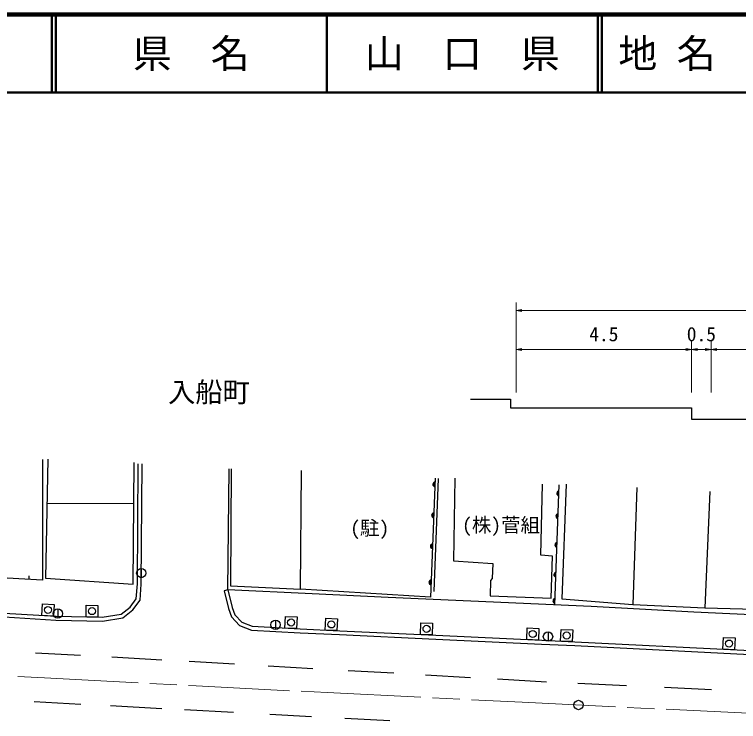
# Model space of a CAD drawing. Units: millimetres at full size, sheet at 1:1000, with parts at other scales. Extents: x 40000 to 680000, y 20000 to 380000.
# Drawn here: x 292964 to 385794, y 289350 to 380000 of the extents above; entities that cross this region are included whole.
import ezdxf
from ezdxf.enums import TextEntityAlignment as Align

# ---------------------------------------------------------------- set-up
doc = ezdxf.new("R2010")
doc.units = ezdxf.units.MM
doc.header["$LTSCALE"] = 1000
doc.linetypes.add('CHAIN', pattern=[18.5, 12, -1.5, 3.5, -1.5])
for name, color, linetype, lineweight in [('M-BGD', 7, 'Continuous', 25), ('M-BMK', 2, 'CHAIN', 13), ('M-BMK-SRVR', 3, 'Continuous', 25), ('M-STR-HTXT', 7, 'Continuous', 13), ('M-STR-STRC', 7, 'Continuous', 25), ('M-TTL', 2, 'Continuous', 140), ('M-TTL-LINE', 7, 'Continuous', 50)]:
    doc.layers.add(name, color=color, linetype=linetype, lineweight=lineweight)
doc.layers.add('M-BMK-HTXT', color=7, linetype='Continuous')
doc.layers.add('M-TTL-TXT', color=7, linetype='Continuous')
doc.styles.add('ＭＳ ゴシック', font='')
doc.styles.get('ＭＳ ゴシック').set_extended_font_data('MS Gothic')

# ---------------------------------------------------------------- blocks, each defined once
blk = doc.blocks.new('open_arrow')
at = {"color": 0, "linetype": 'Continuous', "lineweight": -2}
blk.add_lwpolyline([(7.5, 1.25), (0, 0), (7.5, -1.25)], dxfattribs=at)

msp = doc.modelspace()

# ---------------------------------------------------------------- hatches: boundary and pattern name
at = {"layer": 'M-BGD'}
for points in [[(346881, 320064, 0.84072), (346856, 319438)], [(362775, 318927, 0.84072), (362752, 318302)], [(346722, 316089, 0.84072), (346697, 315464)], [(362668, 315984, 0.84072), (362645, 315359)], [(346565, 312137, 0.84072), (346540, 311512)], [(362534, 312306, 0.84072), (362511, 311680)], [(362394, 308478, 0.84072), (362371, 307852)], [(346379, 307487, 0.84072), (346354, 306861)], [(362272, 305122, 0.84072), (362249, 304497)]]:
    msp.add_hatch(color=256, dxfattribs=at).paths.add_polyline_path(points)

# ---------------------------------------------------------------- linework, layer by layer
for p, q in [((351422, 330698), (356577, 330698)), ((356577, 330698), (356577, 329553)), ((356577, 329553), (379783, 329553)), ((379783, 329553), (379783, 328100)), ((379783, 328100), (459783, 328100)), ((320329, 306237), (320492, 321759)), ((346782, 306017), (347323, 320491)), ((362243, 304322), (362802, 319677)), ((297138, 317361), (308271, 317284)), ((309226, 308990), (309226, 307790)), ((294818, 308033), (294793, 307581)), ((298518, 303784), (298518, 302584)), ((326441, 302360), (326441, 301160)), ((361369, 300833), (361369, 299633))]:
    msp.add_line(p, q, dxfattribs=at)
for points in [[(201785, 327014), (202486, 322335), (203789, 314059), (205049, 311755), (207514, 309677), (210505, 307602), (211923, 307256), (221245, 306566), (223844, 306468), (240715, 305500), (256019, 304663), (259117, 304490), (271328, 303854), (276990, 303536), (284762, 303074), (291633, 302757), (298285, 302340), (304243, 302228), (306843, 302644), (308148, 303655), (309074, 304903), (309217, 306980), (309316, 322384)], [(202280, 327088), (202980, 322411), (204269, 314222), (205443, 312077), (207818, 310074), (210714, 308066), (212001, 307751), (221273, 307065), (223867, 306968), (240743, 306000), (256047, 305162), (259144, 304989), (271355, 304353), (277019, 304035), (284788, 303573), (291660, 303256), (298305, 302840), (304208, 302729), (306638, 303118), (307788, 304008), (308585, 305083), (308717, 306998), (308816, 322388)], [(296557, 322961), (296557, 307484), (286673, 308027), (286737, 323632)], [(297243, 322975), (296958, 307716), (308201, 306969), (308307, 322548)], [(320760, 321734), (320639, 306740), (329650, 306316), (329771, 321523)], [(346901, 320571), (346291, 305297), (329650, 306316)], [(349430, 320569), (349231, 309947), (354296, 309616), (354197, 307697), (354012, 307426), (353961, 305464), (361759, 305157), (361964, 310565), (360445, 310667), (360662, 319761)], [(363704, 319790), (363147, 305101), (372226, 304372)], [(372744, 319352), (372226, 304372), (381461, 303926)], [(382104, 318825), (381461, 303926), (389569, 303694), (389582, 304081), (390213, 318439)], [(319843, 306118), (320399, 303848), (320768, 302751), (321808, 301675), (323340, 301065), (329583, 300734), (334650, 300495), (346977, 299928), (360554, 299276), (364794, 299079), (385595, 298045), (392479, 297692), (406055, 297026), (420645, 296377), (427695, 296033), (435115, 295800), (442212, 295564), (444088, 296166), (445774, 297797), (446474, 299588), (446682, 301155), (447016, 307982), (447496, 315189)], [(320329, 306237), (320880, 303987), (321206, 303017), (322093, 302100), (323449, 301560), (329608, 301233), (334673, 300995), (347000, 300427), (360578, 299775), (364818, 299579), (385620, 298544), (392504, 298191), (406078, 297525), (420669, 296877), (427715, 296533), (435132, 296299), (442141, 296066), (443825, 296607), (445348, 298081), (445987, 299714), (446183, 301200), (446517, 308011), (446997, 315222)], [(445632, 300454), (430989, 301003), (408717, 302001), (393924, 302710), (380065, 303356), (366915, 304080), (362094, 304329), (340884, 305240), (331119, 305715), (320329, 306237), (319843, 306118)]]:
    msp.add_lwpolyline(points, dxfattribs=at)
for points in [[(296548, 304453), (298045, 304359), (297951, 302862), (296454, 302956)], [(302168, 304267), (303667, 304239), (303639, 302739), (302139, 302768)], [(327716, 302836), (329214, 302756), (329134, 301258), (327636, 301338)], [(332881, 302581), (334379, 302511), (334309, 301012), (332811, 301083)], [(345078, 302017), (346576, 301948), (346507, 300450), (345009, 300519)], [(358704, 301367), (360203, 301295), (360131, 299797), (358633, 299869)], [(363049, 301162), (364547, 301093), (364478, 299594), (362979, 299664)], [(383874, 300133), (385372, 300059), (385297, 298560), (383799, 298635)]]:
    msp.add_lwpolyline(points, close=True, dxfattribs=at)
for centre, radius in [((309226, 308390), 600), ((297250, 303658), 450), ((298518, 303184), 600), ((302903, 303503), 450), ((326441, 301760), 600), ((328425, 302047), 450), ((333595, 301797), 450), ((345793, 301234), 450), ((359418, 300582), 450), ((361369, 300233), 600), ((363763, 300378), 450), ((384585, 299347), 450)]:
    msp.add_circle(centre, radius, dxfattribs=at)
for centre, start, end in [((346923, 319749), 97.60529, 257.82302), ((362818, 318612), 97.80348, 258.02121), ((346764, 315774), 97.60529, 257.82302), ((362711, 315669), 97.80348, 258.02121), ((346607, 311823), 97.60529, 257.82302), ((362577, 311991), 97.80348, 258.02121), ((362437, 308163), 97.80348, 258.02121), ((346421, 307172), 97.60529, 257.82302), ((362315, 304808), 97.80348, 258.02121)]:
    msp.add_arc(centre, 318, start, end, dxfattribs=at)
at = {"layer": 'M-BMK'}
msp.add_lwpolyline([(279934, 295867), (296818, 294941), (316252, 293917), (333071, 293059), (358045, 291825), (392850, 290119), (413705, 289103), (441103, 287578), (473829, 285879), (502302, 284303), (545285, 282095), (565355, 281050)], dxfattribs=at)
at = {"layer": 'M-BMK-SRVR'}
msp.add_circle((365278, 291470), 600, dxfattribs=at)
at = {"layer": 'M-STR-HTXT'}
for p, q in [((357283, 331553), (357283, 343053)), ((357283, 342053), (482283, 342053)), ((357283, 331553), (357283, 338053)), ((379783, 331553), (379783, 338053)), ((379783, 331553), (379783, 338053)), ((382283, 331553), (382283, 338053)), ((382283, 331553), (382283, 338053)), ((357283, 337053), (379783, 337053)), ((379783, 337053), (382283, 337053)), ((382283, 337053), (419783, 337053))]:
    msp.add_line(p, q, dxfattribs=at)
at = {"layer": 'M-STR-STRC'}
for p, q in [((295678, 298171), (301434, 297868)), ((305454, 297639), (311870, 297273)), ((315361, 297073), (321159, 296742)), ((325506, 296494), (331214, 296167)), ((335740, 295909), (341599, 295574)), ((345682, 295341), (351417, 295013)), ((354880, 294815), (361188, 294455)), ((365192, 294258), (371424, 293969)), ((376292, 293744), (382336, 293465)), ((295477, 291919), (301486, 291595)), ((305267, 291392), (311846, 291037)), ((314742, 290881), (321061, 290540)), ((325705, 290290), (331060, 290001)), ((335319, 289772), (341091, 289462))]:
    msp.add_line(p, q, dxfattribs=at)
at = {"layer": 'M-TTL'}
msp.add_line((680000, 380000), (40000, 380000), dxfattribs=at)
at = {"layer": 'M-TTL-LINE'}
for p, q in [((297750, 380000), (297750, 370000)), ((298250, 380000), (298250, 370000)), ((333000, 380000), (333000, 370000)), ((367750, 380000), (367750, 370000)), ((368250, 380000), (368250, 370000)), ((40000, 370000), (680000, 370000))]:
    msp.add_line(p, q, dxfattribs=at)

# ---------------------------------------------------------------- block references
at = {"layer": 'M-STR-HTXT', "xscale": 100, "yscale": 100}
for p in [(357283, 342053), (357283, 337053), (379783, 337053), (382283, 337053)]:
    msp.add_blockref('open_arrow', p, dxfattribs=at)
at = {"layer": 'M-STR-HTXT', "xscale": 100, "yscale": 100, "rotation": 180}
for p in [(379783, 337053), (382283, 337053)]:
    msp.add_blockref('open_arrow', p, dxfattribs=at)

# ---------------------------------------------------------------- texts
at = {"layer": 'M-BMK-HTXT', "style": 'ＭＳ ゴシック'}
for s, height, p in [('入船町', 2566, (312650, 329531)), ('(株)菅組', 1833, (350350, 313074)), ('(駐)', 1833, (336015, 312683))]:
    msp.add_text(s, height=height, dxfattribs=at).set_placement(p, align=Align.BOTTOM_LEFT)
at = {"layer": 'M-STR-HTXT', "style": 'ＭＳ ゴシック'}
for s, p in [('4.5', (366658, 337553)), ('0.5', (379158, 337553))]:
    msp.add_text(s, height=1833, dxfattribs=at).set_placement(p, align=Align.BOTTOM_LEFT)
at = {"layer": 'M-TTL-TXT', "style": 'ＭＳ ゴシック'}
for s, p in [('県\u3000名', (315625, 375000)), ('山\u3000口\u3000県', (350375, 375000))]:
    msp.add_text(s, height=3666, dxfattribs=at).set_placement(p, align=Align.MIDDLE_CENTER)
msp.add_text('地 名', height=3666, dxfattribs=at).set_placement((370380, 375000), align=Align.MIDDLE_LEFT)

doc.saveas('drawing.dxf')
